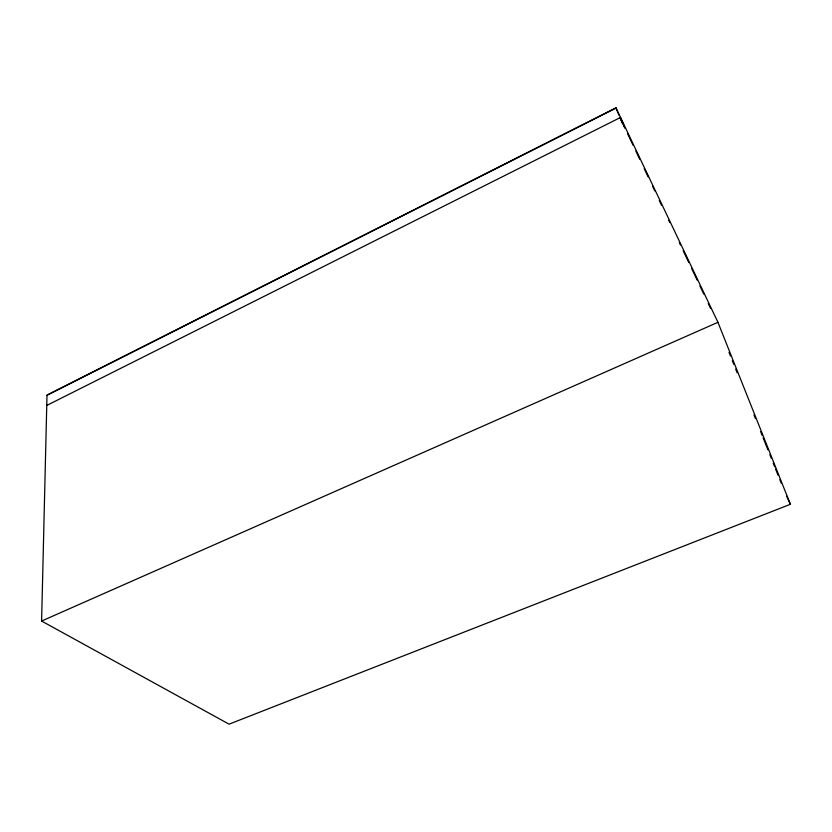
<?xml version="1.0" encoding="UTF-8"?>
<svg xmlns="http://www.w3.org/2000/svg" width="832" height="832" viewBox="0 0 832 832"><rect width="100%" height="100%" fill="white"/><g stroke="black" fill="none" stroke-linecap="round" stroke-linejoin="round"><path stroke-width="1.25" d="M41.6 621.046L46.998 395.054L615.94 107.827L717.943 322.306L790.4 504.286L229.07 724.173L41.6 621.046L717.943 322.306M46.998 395.314L616.065 108.066M46.748 405.454L620.526 117.447L624.967 128.211M620.256 118.238L624.707 127.618M627.494 133.484L633.058 145.205M635.846 151.07L639.746 159.276M644.197 168.657L648.097 176.862M652.548 186.243L654.784 190.934M659.235 200.304L661.534 205.14M668.699 220.241L669.812 222.581M679.328 242.611L680.441 244.951M683.218 250.806L688.782 262.517M691.538 268.31L697.102 280.03M699.889 285.896L703.799 294.133M708.24 303.482L710.476 308.183M786.562 496.059L790.4 504.286M615.94 107.827L619.039 115.253M620.027 117.655L622.357 123.292M729.009 352.383L730.454 355.992M732.337 360.734L733.814 364.416M735.696 369.138L737.131 372.736M753.99 414.96L755.435 418.569M760.635 431.6L762.07 435.198M763.121 437.83L766.386 446.014M766.49 446.254L767.926 449.862M769.85 454.678L771.295 458.286M773.209 463.102L774.654 466.71M775.611 469.123L778.014 475.134M779.813 479.638L781.258 483.246"/></g></svg>
